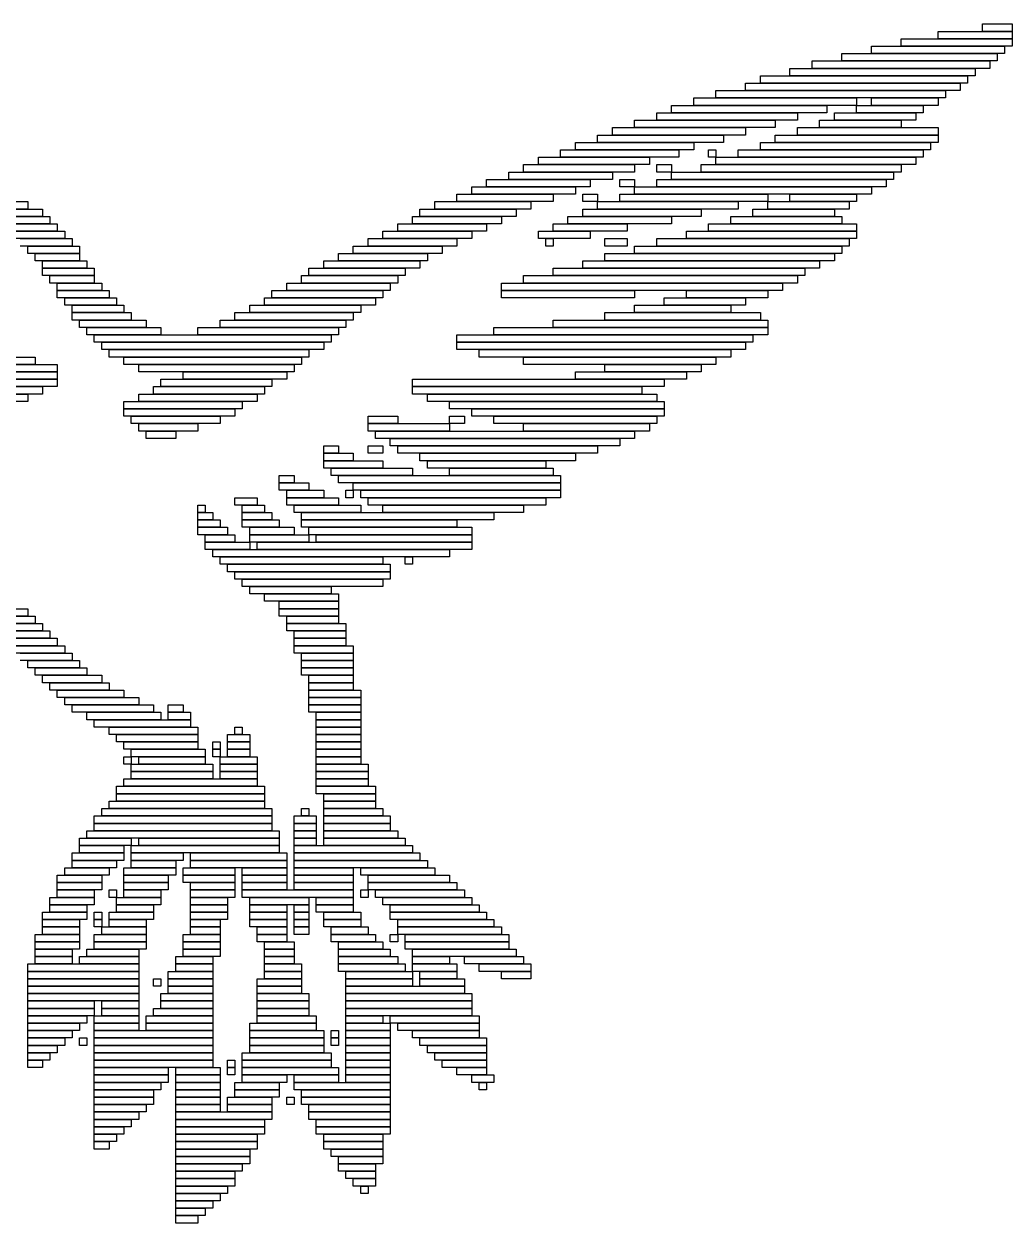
# Model space of a CAD drawing. Extents: x 396 to 616, y 411 to 593.
# Drawn here: x 482.5 to 616, y 431 to 593 of the extents above; entities that cross this region are included whole.
import ezdxf

# ---------------------------------------------------------------- set-up
doc = ezdxf.new("R2010")
doc.units = 0

msp = doc.modelspace()

# ---------------------------------------------------------------- linework, layer by layer
for p, q in [((612, 593), (616, 593)), ((612, 592), (612, 593)), ((616, 593), (616, 592)), ((606, 592), (616, 592)), ((606, 591), (606, 592)), ((616, 592), (612, 592)), ((616, 592), (616, 591)), ((597, 590), (615, 590)), ((597, 589), (597, 590)), ((601, 591), (616, 591)), ((601, 590), (601, 591)), ((616, 590), (601, 590)), ((616, 591), (606, 591)), ((615, 590), (615, 589)), ((616, 591), (616, 590)), ((593, 589), (614, 589)), ((593, 588), (593, 589)), ((615, 589), (597, 589)), ((614, 589), (614, 588)), ((586, 587), (611, 587)), ((586, 586), (586, 587)), ((589, 588), (613, 588)), ((589, 587), (589, 588)), ((613, 587), (589, 587)), ((614, 588), (593, 588)), ((611, 587), (611, 586)), ((613, 588), (613, 587)), ((580, 585), (609, 585)), ((580, 584), (580, 585)), ((582, 586), (610, 586)), ((582, 585), (582, 586)), ((610, 585), (582, 585)), ((611, 586), (586, 586)), ((609, 585), (609, 584)), ((610, 586), (610, 585)), ((576, 584), (607, 584)), ((576, 583), (576, 584)), ((609, 584), (580, 584)), ((607, 584), (607, 583)), ((570, 582), (591, 582)), ((570, 581), (570, 582)), ((573, 583), (595, 583)), ((573, 582), (573, 583)), ((595, 582), (573, 582)), ((607, 583), (576, 583)), ((591, 582), (591, 581)), ((595, 583), (595, 582)), ((595, 582), (604, 582)), ((595, 581), (595, 582)), ((597, 583), (606, 583)), ((597, 582), (597, 583)), ((606, 582), (597, 582)), ((604, 582), (604, 581)), ((606, 583), (606, 582)), ((565, 580), (584, 580)), ((565, 579), (565, 580)), ((568, 581), (587, 581)), ((568, 580), (568, 581)), ((587, 580), (568, 580)), ((591, 581), (570, 581)), ((584, 580), (584, 579)), ((587, 581), (587, 580)), ((590, 580), (601, 580)), ((590, 579), (590, 580)), ((592, 581), (603, 581)), ((592, 580), (592, 581)), ((603, 580), (592, 580)), ((604, 581), (595, 581)), ((601, 580), (601, 579)), ((603, 581), (603, 580)), ((562, 579), (580, 579)), ((562, 578), (562, 579)), ((584, 579), (565, 579)), ((580, 579), (580, 578)), ((587, 579), (606, 579)), ((587, 578), (587, 579)), ((601, 579), (590, 579)), ((606, 579), (606, 578)), ((557, 577), (573, 577)), ((557, 576), (557, 577)), ((560, 578), (577, 578)), ((560, 577), (560, 578)), ((577, 577), (560, 577)), ((580, 578), (562, 578)), ((573, 577), (573, 576)), ((577, 578), (577, 577)), ((582, 577), (605, 577)), ((582, 576), (582, 577)), ((584, 578), (606, 578)), ((584, 577), (584, 578)), ((606, 577), (584, 577)), ((606, 578), (587, 578)), ((605, 577), (605, 576)), ((606, 578), (606, 577)), ((555, 576), (571, 576)), ((555, 575), (555, 576)), ((573, 576), (557, 576)), ((571, 576), (571, 575)), ((575, 576), (576, 576)), ((575, 575), (575, 576)), ((576, 576), (576, 575)), ((579, 576), (604, 576)), ((579, 575), (579, 576)), ((605, 576), (582, 576)), ((604, 576), (604, 575)), ((550, 574), (565, 574)), ((550, 573), (550, 574)), ((552, 575), (567, 575)), ((552, 574), (552, 575)), ((567, 574), (552, 574)), ((571, 575), (555, 575)), ((565, 574), (565, 573)), ((567, 575), (567, 574)), ((568, 574), (570, 574)), ((568, 573), (568, 574)), ((570, 574), (570, 573)), ((574, 574), (601, 574)), ((574, 573), (574, 574)), ((576, 575), (575, 575)), ((576, 575), (603, 575)), ((576, 574), (576, 575)), ((603, 574), (576, 574)), ((604, 575), (579, 575)), ((601, 574), (601, 573)), ((603, 575), (603, 574)), ((545, 572), (559, 572)), ((545, 571), (545, 572)), ((548, 573), (562, 573)), ((548, 572), (548, 573)), ((562, 572), (548, 572)), ((565, 573), (550, 573)), ((559, 572), (559, 571)), ((562, 573), (562, 572)), ((563, 572), (565, 572)), ((563, 571), (563, 572)), ((565, 572), (565, 571)), ((570, 573), (568, 573)), ((568, 572), (599, 572)), ((568, 571), (568, 572)), ((570, 573), (600, 573)), ((570, 572), (570, 573)), ((600, 572), (570, 572)), ((601, 573), (574, 573)), ((599, 572), (599, 571)), ((600, 573), (600, 572)), ((543, 571), (557, 571)), ((543, 570), (543, 571)), ((559, 571), (545, 571)), ((557, 571), (557, 570)), ((565, 571), (563, 571)), ((565, 571), (597, 571)), ((565, 570), (565, 571)), ((599, 571), (568, 571)), ((597, 571), (597, 570)), ((457, 569), (483, 569)), ((483, 569), (483, 568)), ((538, 569), (551, 569)), ((538, 568), (538, 569)), ((541, 570), (554, 570)), ((541, 569), (541, 570)), ((554, 569), (541, 569)), ((557, 570), (543, 570)), ((551, 569), (551, 568)), ((554, 570), (554, 569)), ((558, 570), (560, 570)), ((558, 569), (558, 570)), ((560, 569), (558, 569)), ((560, 570), (560, 569)), ((560, 569), (579, 569)), ((560, 568), (560, 569)), ((563, 570), (583, 570)), ((563, 569), (563, 570)), ((583, 569), (563, 569)), ((597, 570), (565, 570)), ((579, 569), (579, 568)), ((583, 570), (583, 569)), ((583, 569), (594, 569)), ((583, 568), (583, 569)), ((586, 570), (595, 570)), ((586, 569), (586, 570)), ((595, 569), (586, 569)), ((594, 569), (594, 568)), ((595, 570), (595, 569)), ((456, 568), (485, 568)), ((485, 567), (456, 567)), ((483, 568), (457, 568)), ((475, 567), (486, 567)), ((485, 568), (485, 567)), ((486, 567), (486, 566)), ((535, 567), (547, 567)), ((535, 566), (535, 567)), ((536, 568), (549, 568)), ((536, 567), (536, 568)), ((549, 567), (536, 567)), ((551, 568), (538, 568)), ((547, 567), (547, 566)), ((549, 568), (549, 567)), ((556, 567), (570, 567)), ((556, 566), (556, 567)), ((558, 568), (574, 568)), ((558, 567), (558, 568)), ((574, 567), (558, 567)), ((579, 568), (560, 568)), ((570, 567), (570, 566)), ((574, 568), (574, 567)), ((578, 567), (593, 567)), ((578, 566), (578, 567)), ((581, 568), (592, 568)), ((581, 567), (581, 568)), ((592, 567), (581, 567)), ((594, 568), (583, 568)), ((592, 568), (592, 567)), ((593, 567), (593, 566)), ((486, 566), (475, 566)), ((478, 566), (487, 566)), ((487, 566), (487, 565)), ((533, 566), (545, 566)), ((533, 565), (533, 566)), ((547, 566), (535, 566)), ((545, 566), (545, 565)), ((554, 566), (564, 566)), ((554, 565), (554, 566)), ((570, 566), (556, 566)), ((564, 566), (564, 565)), ((575, 566), (595, 566)), ((575, 565), (575, 566)), ((593, 566), (578, 566)), ((595, 566), (595, 565)), ((487, 565), (478, 565)), ((480, 565), (488, 565)), ((488, 564), (480, 564)), ((482, 564), (489, 564)), ((488, 565), (488, 564)), ((489, 564), (489, 563)), ((529, 564), (541, 564)), ((529, 563), (529, 564)), ((531, 565), (543, 565)), ((531, 564), (531, 565)), ((543, 564), (531, 564)), ((545, 565), (533, 565)), ((541, 564), (541, 563)), ((543, 565), (543, 564)), ((552, 565), (559, 565)), ((552, 564), (552, 565)), ((559, 564), (552, 564)), ((553, 564), (554, 564)), ((553, 563), (553, 564)), ((564, 565), (554, 565)), ((554, 564), (554, 563)), ((559, 565), (559, 564)), ((561, 564), (564, 564)), ((561, 563), (561, 564)), ((564, 564), (564, 563)), ((568, 564), (594, 564)), ((568, 563), (568, 564)), ((572, 565), (595, 565)), ((572, 564), (572, 565)), ((595, 564), (572, 564)), ((595, 565), (575, 565)), ((594, 564), (594, 563)), ((595, 565), (595, 564)), ((489, 563), (482, 563)), ((483, 563), (490, 563)), ((483, 562), (483, 563)), ((490, 563), (490, 562)), ((527, 563), (539, 563)), ((527, 562), (527, 563)), ((541, 563), (529, 563)), ((539, 563), (539, 562)), ((554, 563), (553, 563)), ((564, 563), (561, 563)), ((565, 563), (593, 563)), ((565, 562), (565, 563)), ((594, 563), (568, 563)), ((593, 563), (593, 562)), ((490, 562), (483, 562)), ((484, 562), (490, 562)), ((484, 561), (484, 562)), ((490, 561), (484, 561)), ((485, 561), (491, 561)), ((485, 560), (485, 561)), ((490, 562), (490, 561)), ((491, 561), (491, 560)), ((523, 561), (536, 561)), ((523, 560), (523, 561)), ((525, 562), (537, 562)), ((525, 561), (525, 562)), ((537, 561), (525, 561)), ((539, 562), (527, 562)), ((536, 561), (536, 560)), ((537, 562), (537, 561)), ((558, 561), (590, 561)), ((558, 560), (558, 561)), ((561, 562), (592, 562)), ((561, 561), (561, 562)), ((592, 561), (561, 561)), ((593, 562), (565, 562)), ((590, 561), (590, 560)), ((592, 562), (592, 561)), ((491, 560), (485, 560)), ((485, 560), (492, 560)), ((485, 559), (485, 560)), ((492, 559), (485, 559)), ((486, 559), (492, 559)), ((486, 558), (486, 559)), ((492, 560), (492, 559)), ((492, 559), (492, 558)), ((520, 559), (533, 559)), ((520, 558), (520, 559)), ((521, 560), (534, 560)), ((521, 559), (521, 560)), ((534, 559), (521, 559)), ((536, 560), (523, 560)), ((533, 559), (533, 558)), ((534, 560), (534, 559)), ((550, 559), (587, 559)), ((550, 558), (550, 559)), ((554, 560), (588, 560)), ((554, 559), (554, 560)), ((588, 559), (554, 559)), ((590, 560), (558, 560)), ((587, 559), (587, 558)), ((588, 560), (588, 559)), ((492, 558), (486, 558)), ((487, 558), (493, 558)), ((487, 557), (487, 558)), ((493, 558), (493, 557)), ((518, 558), (532, 558)), ((518, 557), (518, 558)), ((533, 558), (520, 558)), ((532, 558), (532, 557)), ((547, 558), (585, 558)), ((547, 557), (547, 558)), ((587, 558), (550, 558)), ((585, 558), (585, 557)), ((493, 557), (487, 557)), ((487, 557), (494, 557)), ((487, 556), (487, 557)), ((494, 556), (487, 556)), ((488, 556), (495, 556)), ((488, 555), (488, 556)), ((494, 557), (494, 556)), ((495, 556), (495, 555)), ((515, 556), (530, 556)), ((515, 555), (515, 556)), ((516, 557), (531, 557)), ((516, 556), (516, 557)), ((531, 556), (516, 556)), ((532, 557), (518, 557)), ((530, 556), (530, 555)), ((531, 557), (531, 556)), ((585, 557), (547, 557)), ((547, 557), (565, 557)), ((547, 556), (547, 557)), ((565, 556), (547, 556)), ((565, 557), (565, 556)), ((569, 556), (580, 556)), ((569, 555), (569, 556)), ((572, 557), (583, 557)), ((572, 556), (572, 557)), ((583, 556), (572, 556)), ((580, 556), (580, 555)), ((583, 557), (583, 556)), ((495, 555), (488, 555)), ((489, 555), (496, 555)), ((489, 554), (489, 555)), ((496, 555), (496, 554)), ((513, 555), (528, 555)), ((513, 554), (513, 555)), ((530, 555), (515, 555)), ((528, 555), (528, 554)), ((565, 555), (578, 555)), ((565, 554), (565, 555)), ((580, 555), (569, 555)), ((578, 555), (578, 554)), ((496, 554), (489, 554)), ((489, 554), (497, 554)), ((489, 553), (489, 554)), ((497, 553), (489, 553)), ((490, 553), (499, 553)), ((490, 552), (490, 553)), ((497, 554), (497, 553)), ((499, 553), (499, 552)), ((509, 553), (526, 553)), ((509, 552), (509, 553)), ((511, 554), (527, 554)), ((511, 553), (511, 554)), ((527, 553), (511, 553)), ((528, 554), (513, 554)), ((526, 553), (526, 552)), ((527, 554), (527, 553)), ((554, 553), (583, 553)), ((554, 552), (554, 553)), ((561, 554), (582, 554)), ((561, 553), (561, 554)), ((582, 553), (561, 553)), ((578, 554), (565, 554)), ((582, 554), (582, 553)), ((583, 553), (583, 552)), ((499, 552), (490, 552)), ((491, 552), (501, 552)), ((491, 551), (491, 552)), ((501, 551), (491, 551)), ((492, 551), (524, 551)), ((492, 550), (492, 551)), ((501, 552), (501, 551)), ((506, 552), (525, 552)), ((506, 551), (506, 552)), ((525, 551), (506, 551)), ((526, 552), (509, 552)), ((524, 551), (524, 550)), ((525, 552), (525, 551)), ((541, 551), (581, 551)), ((541, 550), (541, 551)), ((546, 552), (583, 552)), ((546, 551), (546, 552)), ((583, 551), (546, 551)), ((583, 552), (554, 552)), ((581, 551), (581, 550)), ((583, 552), (583, 551)), ((524, 550), (492, 550)), ((493, 550), (523, 550)), ((493, 549), (493, 550)), ((523, 550), (523, 549)), ((581, 550), (541, 550)), ((541, 550), (580, 550)), ((541, 549), (541, 550)), ((580, 550), (580, 549)), ((456, 548), (484, 548)), ((484, 548), (484, 547)), ((523, 549), (493, 549)), ((494, 549), (521, 549)), ((494, 548), (494, 549)), ((521, 548), (494, 548)), ((496, 548), (520, 548)), ((496, 547), (496, 548)), ((520, 548), (520, 547)), ((521, 549), (521, 548)), ((580, 549), (541, 549)), ((544, 549), (578, 549)), ((544, 548), (544, 549)), ((578, 548), (544, 548)), ((550, 548), (576, 548)), ((550, 547), (550, 548)), ((576, 548), (576, 547)), ((578, 549), (578, 548)), ((484, 547), (456, 547)), ((457, 547), (487, 547)), ((487, 546), (457, 546)), ((457, 546), (487, 546)), ((487, 547), (487, 546)), ((487, 546), (487, 545)), ((520, 547), (496, 547)), ((498, 547), (519, 547)), ((498, 546), (498, 547)), ((519, 546), (498, 546)), ((504, 546), (518, 546)), ((504, 545), (504, 546)), ((518, 546), (518, 545)), ((519, 547), (519, 546)), ((576, 547), (550, 547)), ((557, 546), (572, 546)), ((557, 545), (557, 546)), ((561, 547), (574, 547)), ((561, 546), (561, 547)), ((574, 546), (561, 546)), ((572, 546), (572, 545)), ((574, 547), (574, 546)), ((487, 545), (457, 545)), ((458, 545), (487, 545)), ((487, 545), (487, 544)), ((501, 545), (516, 545)), ((501, 544), (501, 545)), ((518, 545), (504, 545)), ((516, 545), (516, 544)), ((535, 545), (569, 545)), ((535, 544), (535, 545)), ((572, 545), (557, 545)), ((569, 545), (569, 544)), ((487, 544), (458, 544)), ((459, 544), (485, 544)), ((485, 543), (459, 543)), ((460, 543), (483, 543)), ((483, 543), (483, 542)), ((485, 544), (485, 543)), ((498, 543), (514, 543)), ((498, 542), (498, 543)), ((500, 544), (515, 544)), ((500, 543), (500, 544)), ((515, 543), (500, 543)), ((516, 544), (501, 544)), ((514, 543), (514, 542)), ((515, 544), (515, 543)), ((569, 544), (535, 544)), ((535, 544), (566, 544)), ((535, 543), (535, 544)), ((566, 543), (535, 543)), ((537, 543), (568, 543)), ((537, 542), (537, 543)), ((566, 544), (566, 543)), ((568, 543), (568, 542)), ((483, 542), (460, 542)), ((496, 542), (512, 542)), ((496, 541), (496, 542)), ((514, 542), (498, 542)), ((512, 542), (512, 541)), ((568, 542), (537, 542)), ((540, 542), (569, 542)), ((540, 541), (540, 542)), ((569, 542), (569, 541)), ((512, 541), (496, 541)), ((496, 541), (511, 541)), ((496, 540), (496, 541)), ((511, 540), (496, 540)), ((497, 540), (509, 540)), ((497, 539), (497, 540)), ((509, 540), (509, 539)), ((511, 541), (511, 540)), ((529, 540), (533, 540)), ((529, 539), (529, 540)), ((533, 540), (533, 539)), ((569, 541), (540, 541)), ((540, 540), (542, 540)), ((540, 539), (540, 540)), ((542, 540), (542, 539)), ((543, 541), (569, 541)), ((543, 540), (543, 541)), ((569, 540), (543, 540)), ((546, 540), (568, 540)), ((546, 539), (546, 540)), ((568, 540), (568, 539)), ((569, 541), (569, 540)), ((509, 539), (497, 539)), ((498, 539), (506, 539)), ((498, 538), (498, 539)), ((506, 538), (498, 538)), ((499, 538), (503, 538)), ((499, 537), (499, 538)), ((503, 538), (503, 537)), ((506, 539), (506, 538)), ((533, 539), (529, 539)), ((529, 539), (540, 539)), ((529, 538), (529, 539)), ((540, 538), (529, 538)), ((530, 538), (565, 538)), ((530, 537), (530, 538)), ((542, 539), (540, 539)), ((540, 539), (540, 538)), ((568, 539), (546, 539)), ((550, 539), (567, 539)), ((550, 538), (550, 539)), ((567, 538), (550, 538)), ((565, 538), (565, 537)), ((567, 539), (567, 538)), ((503, 537), (499, 537)), ((565, 537), (530, 537)), ((532, 537), (563, 537)), ((532, 536), (532, 537)), ((563, 537), (563, 536)), ((523, 536), (525, 536)), ((523, 535), (523, 536)), ((525, 535), (523, 535)), ((523, 535), (527, 535)), ((523, 534), (523, 535)), ((525, 536), (525, 535)), ((527, 535), (527, 534)), ((529, 536), (531, 536)), ((529, 535), (529, 536)), ((531, 535), (529, 535)), ((531, 536), (531, 535)), ((563, 536), (532, 536)), ((533, 536), (560, 536)), ((533, 535), (533, 536)), ((560, 535), (533, 535)), ((536, 535), (557, 535)), ((536, 534), (536, 535)), ((557, 535), (557, 534)), ((560, 536), (560, 535)), ((527, 534), (523, 534)), ((523, 534), (531, 534)), ((523, 533), (523, 534)), ((531, 533), (523, 533)), ((524, 533), (535, 533)), ((524, 532), (524, 533)), ((531, 534), (531, 533)), ((535, 533), (535, 532)), ((557, 534), (536, 534)), ((537, 534), (553, 534)), ((537, 533), (537, 534)), ((553, 533), (537, 533)), ((540, 533), (554, 533)), ((540, 532), (540, 533)), ((553, 534), (553, 533)), ((554, 533), (554, 532)), ((517, 532), (519, 532)), ((517, 531), (517, 532)), ((519, 532), (519, 531)), ((535, 532), (524, 532)), ((525, 532), (555, 532)), ((525, 531), (525, 532)), ((554, 532), (540, 532)), ((555, 532), (555, 531)), ((519, 531), (517, 531)), ((517, 531), (521, 531)), ((517, 530), (517, 531)), ((521, 530), (517, 530)), ((518, 530), (523, 530)), ((518, 529), (518, 530)), ((521, 531), (521, 530)), ((523, 530), (523, 529)), ((555, 531), (525, 531)), ((526, 530), (527, 530)), ((526, 529), (526, 530)), ((527, 531), (555, 531)), ((527, 530), (527, 531)), ((555, 530), (527, 530)), ((527, 530), (527, 529)), ((528, 530), (555, 530)), ((528, 529), (528, 530)), ((555, 531), (555, 530)), ((555, 530), (555, 529)), ((511, 529), (514, 529)), ((511, 528), (511, 529)), ((514, 529), (514, 528)), ((523, 529), (518, 529)), ((518, 529), (525, 529)), ((518, 528), (518, 529)), ((525, 529), (525, 528)), ((527, 529), (526, 529)), ((555, 529), (528, 529)), ((529, 529), (553, 529)), ((529, 528), (529, 529)), ((553, 529), (553, 528)), ((506, 528), (507, 528)), ((506, 527), (506, 528)), ((507, 527), (506, 527)), ((506, 527), (508, 527)), ((506, 526), (506, 527)), ((507, 528), (507, 527)), ((508, 527), (508, 526)), ((514, 528), (511, 528)), ((512, 528), (515, 528)), ((512, 527), (512, 528)), ((515, 527), (512, 527)), ((512, 527), (516, 527)), ((512, 526), (512, 527)), ((515, 528), (515, 527)), ((516, 527), (516, 526)), ((525, 528), (518, 528)), ((519, 528), (528, 528)), ((519, 527), (519, 528)), ((528, 527), (519, 527)), ((520, 527), (546, 527)), ((520, 526), (520, 527)), ((528, 528), (528, 527)), ((553, 528), (529, 528)), ((531, 528), (550, 528)), ((531, 527), (531, 528)), ((550, 527), (531, 527)), ((546, 527), (546, 526)), ((550, 528), (550, 527)), ((508, 526), (506, 526)), ((506, 526), (509, 526)), ((506, 525), (506, 526)), ((509, 525), (506, 525)), ((506, 525), (510, 525)), ((506, 524), (506, 525)), ((509, 526), (509, 525)), ((510, 525), (510, 524)), ((516, 526), (512, 526)), ((512, 526), (517, 526)), ((512, 525), (512, 526)), ((517, 525), (512, 525)), ((513, 525), (519, 525)), ((513, 524), (513, 525)), ((517, 526), (517, 525)), ((519, 525), (519, 524)), ((546, 526), (520, 526)), ((520, 526), (541, 526)), ((520, 525), (520, 526)), ((541, 525), (520, 525)), ((521, 525), (543, 525)), ((521, 524), (521, 525)), ((541, 526), (541, 525)), ((543, 525), (543, 524)), ((510, 524), (506, 524)), ((507, 524), (511, 524)), ((507, 523), (507, 524)), ((511, 524), (511, 523)), ((519, 524), (513, 524)), ((513, 524), (521, 524)), ((513, 523), (513, 524)), ((543, 524), (521, 524)), ((521, 524), (521, 523)), ((522, 524), (543, 524)), ((522, 523), (522, 524)), ((543, 524), (543, 523)), ((511, 523), (507, 523)), ((507, 523), (513, 523)), ((507, 522), (507, 523)), ((513, 522), (507, 522)), ((508, 522), (540, 522)), ((508, 521), (508, 522)), ((521, 523), (513, 523)), ((513, 523), (513, 522)), ((514, 523), (543, 523)), ((514, 522), (514, 523)), ((543, 522), (514, 522)), ((543, 523), (522, 523)), ((540, 522), (540, 521)), ((543, 523), (543, 522)), ((540, 521), (508, 521)), ((509, 521), (531, 521)), ((509, 520), (509, 521)), ((531, 521), (531, 520)), ((534, 521), (535, 521)), ((534, 520), (534, 521)), ((535, 521), (535, 520)), ((531, 520), (509, 520)), ((510, 520), (532, 520)), ((510, 519), (510, 520)), ((532, 519), (510, 519)), ((511, 519), (532, 519)), ((511, 518), (511, 519)), ((532, 520), (532, 519)), ((532, 519), (532, 518)), ((535, 520), (534, 520)), ((532, 518), (511, 518)), ((512, 518), (531, 518)), ((512, 517), (512, 518)), ((531, 517), (512, 517)), ((513, 517), (524, 517)), ((513, 516), (513, 517)), ((524, 517), (524, 516)), ((531, 518), (531, 517)), ((524, 516), (513, 516)), ((515, 516), (525, 516)), ((515, 515), (515, 516)), ((525, 516), (525, 515)), ((477, 514), (483, 514)), ((483, 514), (483, 513)), ((525, 515), (515, 515)), ((517, 515), (525, 515)), ((517, 514), (517, 515)), ((525, 514), (517, 514)), ((517, 514), (525, 514)), ((517, 513), (517, 514)), ((525, 515), (525, 514)), ((525, 514), (525, 513)), ((483, 513), (477, 513)), ((477, 513), (484, 513)), ((484, 512), (477, 512)), ((478, 512), (485, 512)), ((484, 513), (484, 512)), ((485, 512), (485, 511)), ((525, 513), (517, 513)), ((518, 513), (525, 513)), ((518, 512), (518, 513)), ((525, 512), (518, 512)), ((518, 512), (526, 512)), ((518, 511), (518, 512)), ((525, 513), (525, 512)), ((526, 512), (526, 511)), ((485, 511), (478, 511)), ((479, 511), (486, 511)), ((486, 511), (486, 510)), ((526, 511), (518, 511)), ((519, 511), (526, 511)), ((519, 510), (519, 511)), ((526, 511), (526, 510)), ((486, 510), (479, 510)), ((480, 510), (487, 510)), ((487, 509), (480, 509)), ((481, 509), (488, 509)), ((487, 510), (487, 509)), ((488, 509), (488, 508)), ((526, 510), (519, 510)), ((519, 510), (526, 510)), ((519, 509), (519, 510)), ((526, 509), (519, 509)), ((519, 509), (527, 509)), ((519, 508), (519, 509)), ((526, 510), (526, 509)), ((527, 509), (527, 508)), ((488, 508), (481, 508)), ((482, 508), (489, 508)), ((489, 508), (489, 507)), ((527, 508), (519, 508)), ((520, 508), (527, 508)), ((520, 507), (520, 508)), ((527, 508), (527, 507)), ((489, 507), (482, 507)), ((483, 507), (490, 507)), ((483, 506), (483, 507)), ((490, 506), (483, 506)), ((484, 506), (491, 506)), ((484, 505), (484, 506)), ((490, 507), (490, 506)), ((491, 506), (491, 505)), ((527, 507), (520, 507)), ((520, 507), (527, 507)), ((520, 506), (520, 507)), ((527, 506), (520, 506)), ((520, 506), (527, 506)), ((520, 505), (520, 506)), ((527, 507), (527, 506)), ((527, 506), (527, 505)), ((491, 505), (484, 505)), ((485, 505), (493, 505)), ((485, 504), (485, 505)), ((493, 504), (485, 504)), ((486, 504), (494, 504)), ((486, 503), (486, 504)), ((493, 505), (493, 504)), ((494, 504), (494, 503)), ((527, 505), (520, 505)), ((521, 505), (527, 505)), ((521, 504), (521, 505)), ((527, 504), (521, 504)), ((521, 504), (527, 504)), ((521, 503), (521, 504)), ((527, 505), (527, 504)), ((527, 504), (527, 503)), ((494, 503), (486, 503)), ((487, 503), (496, 503)), ((487, 502), (487, 503)), ((496, 503), (496, 502)), ((527, 503), (521, 503)), ((521, 503), (528, 503)), ((521, 502), (521, 503)), ((528, 503), (528, 502)), ((496, 502), (487, 502)), ((488, 502), (498, 502)), ((488, 501), (488, 502)), ((498, 501), (488, 501)), ((489, 501), (500, 501)), ((489, 500), (489, 501)), ((498, 502), (498, 501)), ((500, 501), (500, 500)), ((502, 501), (504, 501)), ((502, 500), (502, 501)), ((504, 501), (504, 500)), ((528, 502), (521, 502)), ((521, 502), (528, 502)), ((521, 501), (521, 502)), ((528, 501), (521, 501)), ((521, 501), (528, 501)), ((521, 500), (521, 501)), ((528, 502), (528, 501)), ((528, 501), (528, 500)), ((500, 500), (489, 500)), ((491, 500), (501, 500)), ((491, 499), (491, 500)), ((501, 499), (491, 499)), ((492, 499), (505, 499)), ((492, 498), (492, 499)), ((501, 500), (501, 499)), ((504, 500), (502, 500)), ((502, 500), (505, 500)), ((502, 499), (502, 500)), ((505, 499), (502, 499)), ((505, 500), (505, 499)), ((505, 499), (505, 498)), ((528, 500), (521, 500)), ((522, 500), (528, 500)), ((522, 499), (522, 500)), ((528, 499), (522, 499)), ((522, 499), (528, 499)), ((522, 498), (522, 499)), ((528, 500), (528, 499)), ((528, 499), (528, 498)), ((505, 498), (492, 498)), ((494, 498), (506, 498)), ((494, 497), (494, 498)), ((506, 498), (506, 497)), ((511, 498), (512, 498)), ((511, 497), (511, 498)), ((512, 498), (512, 497)), ((528, 498), (522, 498)), ((522, 498), (528, 498)), ((522, 497), (522, 498)), ((528, 498), (528, 497)), ((506, 497), (494, 497)), ((495, 497), (506, 497)), ((495, 496), (495, 497)), ((506, 496), (495, 496)), ((496, 496), (506, 496)), ((496, 495), (496, 496)), ((506, 497), (506, 496)), ((506, 496), (506, 495)), ((508, 496), (509, 496)), ((508, 495), (508, 496)), ((509, 496), (509, 495)), ((510, 497), (513, 497)), ((510, 496), (510, 497)), ((513, 496), (510, 496)), ((510, 496), (513, 496)), ((510, 495), (510, 496)), ((512, 497), (511, 497)), ((513, 497), (513, 496)), ((513, 496), (513, 495)), ((528, 497), (522, 497)), ((522, 497), (528, 497)), ((522, 496), (522, 497)), ((528, 496), (522, 496)), ((522, 496), (528, 496)), ((522, 495), (522, 496)), ((528, 497), (528, 496)), ((528, 496), (528, 495)), ((506, 495), (496, 495)), ((497, 495), (507, 495)), ((497, 494), (497, 495)), ((507, 495), (507, 494)), ((509, 495), (508, 495)), ((508, 495), (509, 495)), ((508, 494), (508, 495)), ((509, 495), (509, 494)), ((513, 495), (510, 495)), ((510, 495), (513, 495)), ((510, 494), (510, 495)), ((513, 495), (513, 494)), ((528, 495), (522, 495)), ((522, 495), (528, 495)), ((522, 494), (522, 495)), ((528, 495), (528, 494)), ((496, 494), (497, 494)), ((496, 493), (496, 494)), ((497, 493), (496, 493)), ((507, 494), (497, 494)), ((497, 494), (497, 493)), ((497, 493), (508, 493)), ((497, 492), (497, 493)), ((498, 494), (507, 494)), ((498, 493), (498, 494)), ((507, 493), (498, 493)), ((507, 494), (507, 493)), ((509, 494), (508, 494)), ((508, 493), (508, 492)), ((509, 494), (514, 494)), ((509, 493), (509, 494)), ((514, 493), (509, 493)), ((509, 493), (514, 493)), ((509, 492), (509, 493)), ((513, 494), (510, 494)), ((514, 494), (514, 493)), ((514, 493), (514, 492)), ((528, 494), (522, 494)), ((522, 494), (528, 494)), ((522, 493), (522, 494)), ((528, 493), (522, 493)), ((522, 493), (529, 493)), ((522, 492), (522, 493)), ((528, 494), (528, 493)), ((529, 493), (529, 492)), ((496, 491), (514, 491)), ((496, 490), (496, 491)), ((508, 492), (497, 492)), ((497, 492), (508, 492)), ((497, 491), (497, 492)), ((508, 491), (497, 491)), ((508, 492), (508, 491)), ((514, 492), (509, 492)), ((509, 492), (514, 492)), ((509, 491), (509, 492)), ((514, 491), (509, 491)), ((514, 492), (514, 491)), ((514, 491), (514, 490)), ((529, 492), (522, 492)), ((522, 492), (529, 492)), ((522, 491), (522, 492)), ((529, 491), (522, 491)), ((522, 491), (529, 491)), ((522, 490), (522, 491)), ((529, 492), (529, 491)), ((529, 491), (529, 490)), ((495, 490), (515, 490)), ((495, 489), (495, 490)), ((514, 490), (496, 490)), ((515, 490), (515, 489)), ((529, 490), (522, 490)), ((522, 490), (530, 490)), ((522, 489), (522, 490)), ((530, 490), (530, 489)), ((494, 488), (515, 488)), ((494, 487), (494, 488)), ((515, 489), (495, 489)), ((495, 489), (515, 489)), ((495, 488), (495, 489)), ((515, 488), (495, 488)), ((515, 489), (515, 488)), ((515, 488), (515, 487)), ((530, 489), (522, 489)), ((523, 489), (530, 489)), ((523, 488), (523, 489)), ((530, 488), (523, 488)), ((523, 488), (530, 488)), ((523, 487), (523, 488)), ((530, 489), (530, 488)), ((530, 488), (530, 487)), ((492, 486), (516, 486)), ((492, 485), (492, 486)), ((493, 487), (516, 487)), ((493, 486), (493, 487)), ((516, 486), (493, 486)), ((515, 487), (494, 487)), ((516, 487), (516, 486)), ((516, 486), (516, 485)), ((519, 486), (522, 486)), ((519, 485), (519, 486)), ((520, 487), (521, 487)), ((520, 486), (520, 487)), ((521, 486), (520, 486)), ((521, 487), (521, 486)), ((522, 486), (522, 485)), ((530, 487), (523, 487)), ((523, 487), (531, 487)), ((523, 486), (523, 487)), ((531, 486), (523, 486)), ((523, 486), (532, 486)), ((523, 485), (523, 486)), ((531, 487), (531, 486)), ((532, 486), (532, 485)), ((516, 485), (492, 485)), ((492, 485), (516, 485)), ((492, 484), (492, 485)), ((516, 485), (516, 484)), ((522, 485), (519, 485)), ((519, 485), (522, 485)), ((519, 484), (519, 485)), ((522, 485), (522, 484)), ((532, 485), (523, 485)), ((523, 485), (532, 485)), ((523, 484), (523, 485)), ((532, 485), (532, 484)), ((490, 483), (497, 483)), ((490, 482), (490, 483)), ((491, 484), (517, 484)), ((491, 483), (491, 484)), ((517, 483), (491, 483)), ((516, 484), (492, 484)), ((497, 483), (497, 482)), ((498, 483), (517, 483)), ((498, 482), (498, 483)), ((517, 484), (517, 483)), ((517, 483), (517, 482)), ((522, 484), (519, 484)), ((519, 484), (522, 484)), ((519, 483), (519, 484)), ((522, 483), (519, 483)), ((519, 483), (522, 483)), ((519, 482), (519, 483)), ((522, 484), (522, 483)), ((522, 483), (522, 482)), ((532, 484), (523, 484)), ((523, 484), (533, 484)), ((523, 483), (523, 484)), ((533, 483), (523, 483)), ((523, 483), (534, 483)), ((523, 482), (523, 483)), ((533, 484), (533, 483)), ((534, 483), (534, 482)), ((497, 482), (490, 482)), ((490, 482), (496, 482)), ((490, 481), (490, 482)), ((496, 482), (496, 481)), ((497, 482), (517, 482)), ((497, 481), (497, 482)), ((517, 482), (498, 482)), ((517, 482), (517, 481)), ((522, 482), (519, 482)), ((519, 482), (535, 482)), ((519, 481), (519, 482)), ((534, 482), (523, 482)), ((535, 482), (535, 481)), ((489, 481), (496, 481)), ((489, 480), (489, 481)), ((496, 480), (489, 480)), ((489, 480), (495, 480)), ((489, 479), (489, 480)), ((496, 481), (490, 481)), ((495, 480), (495, 479)), ((496, 481), (496, 480)), ((517, 481), (497, 481)), ((497, 481), (504, 481)), ((497, 480), (497, 481)), ((504, 480), (497, 480)), ((497, 480), (503, 480)), ((497, 479), (497, 480)), ((503, 480), (503, 479)), ((504, 481), (504, 480)), ((505, 481), (518, 481)), ((505, 480), (505, 481)), ((518, 480), (505, 480)), ((505, 480), (518, 480)), ((505, 479), (505, 480)), ((518, 481), (518, 480)), ((518, 480), (518, 479)), ((535, 481), (519, 481)), ((519, 481), (536, 481)), ((519, 480), (519, 481)), ((536, 480), (519, 480)), ((519, 480), (537, 480)), ((519, 479), (519, 480)), ((536, 481), (536, 480)), ((537, 480), (537, 479)), ((487, 478), (493, 478)), ((487, 477), (487, 478)), ((488, 479), (494, 479)), ((488, 478), (488, 479)), ((494, 478), (488, 478)), ((495, 479), (489, 479)), ((493, 478), (493, 477)), ((494, 479), (494, 478)), ((496, 479), (503, 479)), ((496, 478), (496, 479)), ((503, 478), (496, 478)), ((496, 478), (502, 478)), ((496, 477), (496, 478)), ((503, 479), (497, 479)), ((502, 478), (502, 477)), ((503, 479), (503, 478)), ((504, 479), (511, 479)), ((504, 478), (504, 479)), ((511, 478), (504, 478)), ((504, 478), (511, 478)), ((504, 477), (504, 478)), ((518, 479), (505, 479)), ((511, 479), (511, 478)), ((511, 478), (511, 477)), ((512, 479), (518, 479)), ((512, 478), (512, 479)), ((518, 478), (512, 478)), ((512, 478), (518, 478)), ((512, 477), (512, 478)), ((518, 479), (518, 478)), ((518, 478), (518, 477)), ((537, 479), (519, 479)), ((519, 479), (527, 479)), ((519, 478), (519, 479)), ((527, 478), (519, 478)), ((519, 478), (527, 478)), ((519, 477), (519, 478)), ((527, 479), (527, 478)), ((527, 478), (527, 477)), ((528, 479), (538, 479)), ((528, 478), (528, 479)), ((538, 478), (528, 478)), ((529, 478), (540, 478)), ((529, 477), (529, 478)), ((538, 479), (538, 478)), ((540, 478), (540, 477)), ((493, 477), (487, 477)), ((487, 477), (493, 477)), ((487, 476), (487, 477)), ((493, 477), (493, 476)), ((502, 477), (496, 477)), ((496, 477), (502, 477)), ((496, 476), (496, 477)), ((502, 477), (502, 476)), ((511, 477), (504, 477)), ((505, 477), (511, 477)), ((505, 476), (505, 477)), ((511, 477), (511, 476)), ((518, 477), (512, 477)), ((512, 477), (518, 477)), ((512, 476), (512, 477)), ((518, 477), (518, 476)), ((527, 477), (519, 477)), ((519, 477), (527, 477)), ((519, 476), (519, 477)), ((527, 477), (527, 476)), ((540, 477), (529, 477)), ((529, 477), (541, 477)), ((529, 476), (529, 477)), ((541, 477), (541, 476)), ((486, 475), (492, 475)), ((486, 474), (486, 475)), ((493, 476), (487, 476)), ((487, 476), (492, 476)), ((487, 475), (487, 476)), ((492, 475), (487, 475)), ((492, 476), (492, 475)), ((492, 475), (492, 474)), ((494, 476), (495, 476)), ((494, 475), (494, 476)), ((495, 475), (494, 475)), ((495, 476), (495, 475)), ((495, 475), (501, 475)), ((495, 474), (495, 475)), ((502, 476), (496, 476)), ((496, 476), (501, 476)), ((496, 475), (496, 476)), ((501, 475), (496, 475)), ((501, 476), (501, 475)), ((501, 475), (501, 474)), ((511, 476), (505, 476)), ((505, 476), (511, 476)), ((505, 475), (505, 476)), ((511, 475), (505, 475)), ((505, 475), (510, 475)), ((505, 474), (505, 475)), ((510, 475), (510, 474)), ((511, 476), (511, 475)), ((518, 476), (512, 476)), ((512, 476), (527, 476)), ((512, 475), (512, 476)), ((527, 475), (512, 475)), ((513, 475), (521, 475)), ((513, 474), (513, 475)), ((527, 476), (519, 476)), ((521, 475), (521, 474)), ((522, 475), (527, 475)), ((522, 474), (522, 475)), ((527, 476), (527, 475)), ((527, 475), (527, 474)), ((528, 476), (529, 476)), ((528, 475), (528, 476)), ((529, 475), (528, 475)), ((541, 476), (529, 476)), ((529, 476), (529, 475)), ((530, 476), (542, 476)), ((530, 475), (530, 476)), ((542, 475), (530, 475)), ((531, 475), (543, 475)), ((531, 474), (531, 475)), ((542, 476), (542, 475)), ((543, 475), (543, 474)), ((492, 474), (486, 474)), ((486, 474), (491, 474)), ((486, 473), (486, 474)), ((491, 474), (491, 473)), ((501, 474), (495, 474)), ((495, 474), (500, 474)), ((495, 473), (495, 474)), ((500, 474), (500, 473)), ((510, 474), (505, 474)), ((505, 474), (510, 474)), ((505, 473), (505, 474)), ((510, 474), (510, 473)), ((521, 474), (513, 474)), ((513, 474), (518, 474)), ((513, 473), (513, 474)), ((518, 474), (518, 473)), ((519, 474), (521, 474)), ((519, 473), (519, 474)), ((521, 474), (521, 473)), ((527, 474), (522, 474)), ((522, 474), (527, 474)), ((522, 473), (522, 474)), ((527, 474), (527, 473)), ((543, 474), (531, 474)), ((532, 474), (544, 474)), ((532, 473), (532, 474)), ((544, 474), (544, 473)), ((485, 473), (491, 473)), ((485, 472), (485, 473)), ((491, 472), (485, 472)), ((485, 472), (490, 472)), ((485, 471), (485, 472)), ((491, 473), (486, 473)), ((490, 472), (490, 471)), ((491, 473), (491, 472)), ((492, 473), (493, 473)), ((492, 472), (492, 473)), ((493, 472), (492, 472)), ((492, 472), (493, 472)), ((492, 471), (492, 472)), ((493, 473), (493, 472)), ((493, 472), (493, 471)), ((494, 473), (500, 473)), ((494, 472), (494, 473)), ((500, 472), (494, 472)), ((494, 472), (499, 472)), ((494, 471), (494, 472)), ((500, 473), (495, 473)), ((499, 472), (499, 471)), ((500, 473), (500, 472)), ((510, 473), (505, 473)), ((505, 473), (510, 473)), ((505, 472), (505, 473)), ((510, 472), (505, 472)), ((505, 472), (509, 472)), ((505, 471), (505, 472)), ((509, 472), (509, 471)), ((510, 473), (510, 472)), ((518, 473), (513, 473)), ((513, 473), (518, 473)), ((513, 472), (513, 473)), ((518, 472), (513, 472)), ((513, 472), (518, 472)), ((513, 471), (513, 472)), ((518, 473), (518, 472)), ((518, 472), (518, 471)), ((521, 473), (519, 473)), ((519, 473), (521, 473)), ((519, 472), (519, 473)), ((521, 472), (519, 472)), ((519, 472), (521, 472)), ((519, 471), (519, 472)), ((521, 473), (521, 472)), ((521, 472), (521, 471)), ((527, 473), (522, 473)), ((523, 473), (528, 473)), ((523, 472), (523, 473)), ((528, 472), (523, 472)), ((523, 472), (528, 472)), ((523, 471), (523, 472)), ((528, 473), (528, 472)), ((528, 472), (528, 471)), ((544, 473), (532, 473)), ((532, 473), (545, 473)), ((532, 472), (532, 473)), ((545, 472), (532, 472)), ((533, 472), (546, 472)), ((533, 471), (533, 472)), ((545, 473), (545, 472)), ((546, 472), (546, 471)), ((484, 470), (490, 470)), ((484, 469), (484, 470)), ((490, 471), (485, 471)), ((485, 471), (490, 471)), ((485, 470), (485, 471)), ((490, 470), (485, 470)), ((490, 471), (490, 470)), ((490, 470), (490, 469)), ((493, 471), (492, 471)), ((492, 470), (499, 470)), ((492, 469), (492, 470)), ((493, 471), (499, 471)), ((493, 470), (493, 471)), ((499, 470), (493, 470)), ((499, 471), (494, 471)), ((499, 471), (499, 470)), ((499, 470), (499, 469)), ((504, 470), (509, 470)), ((504, 469), (504, 470)), ((509, 471), (505, 471)), ((505, 471), (509, 471)), ((505, 470), (505, 471)), ((509, 470), (505, 470)), ((509, 471), (509, 470)), ((509, 470), (509, 469)), ((518, 471), (513, 471)), ((514, 471), (518, 471)), ((514, 470), (514, 471)), ((518, 470), (514, 470)), ((514, 470), (518, 470)), ((514, 469), (514, 470)), ((518, 471), (518, 470)), ((518, 470), (518, 469)), ((521, 471), (519, 471)), ((519, 471), (521, 471)), ((519, 470), (519, 471)), ((521, 470), (519, 470)), ((521, 471), (521, 470)), ((528, 471), (523, 471)), ((524, 471), (529, 471)), ((524, 470), (524, 471)), ((529, 470), (524, 470)), ((524, 470), (530, 470)), ((524, 469), (524, 470)), ((529, 471), (529, 470)), ((530, 470), (530, 469)), ((532, 470), (533, 470)), ((532, 469), (532, 470)), ((546, 471), (533, 471)), ((533, 471), (547, 471)), ((533, 470), (533, 471)), ((547, 470), (533, 470)), ((533, 470), (533, 469)), ((534, 470), (548, 470)), ((534, 469), (534, 470)), ((547, 471), (547, 470)), ((548, 470), (548, 469)), ((490, 469), (484, 469)), ((484, 469), (490, 469)), ((484, 468), (484, 469)), ((490, 469), (490, 468)), ((499, 469), (492, 469)), ((492, 469), (499, 469)), ((492, 468), (492, 469)), ((499, 469), (499, 468)), ((509, 469), (504, 469)), ((504, 469), (509, 469)), ((504, 468), (504, 469)), ((509, 469), (509, 468)), ((518, 469), (514, 469)), ((515, 469), (519, 469)), ((515, 468), (515, 469)), ((519, 469), (519, 468)), ((530, 469), (524, 469)), ((525, 469), (531, 469)), ((525, 468), (525, 469)), ((531, 469), (531, 468)), ((533, 469), (532, 469)), ((548, 469), (534, 469)), ((534, 469), (548, 469)), ((534, 468), (534, 469)), ((548, 469), (548, 468)), ((490, 468), (484, 468)), ((484, 468), (489, 468)), ((484, 467), (484, 468)), ((489, 467), (484, 467)), ((484, 467), (489, 467)), ((484, 466), (484, 467)), ((489, 468), (489, 467)), ((489, 467), (489, 466)), ((490, 467), (498, 467)), ((490, 466), (490, 467)), ((491, 468), (498, 468)), ((491, 467), (491, 468)), ((498, 467), (491, 467)), ((499, 468), (492, 468)), ((498, 468), (498, 467)), ((498, 467), (498, 466)), ((503, 467), (508, 467)), ((503, 466), (503, 467)), ((509, 468), (504, 468)), ((504, 468), (509, 468)), ((504, 467), (504, 468)), ((509, 467), (504, 467)), ((508, 467), (508, 466)), ((509, 468), (509, 467)), ((519, 468), (515, 468)), ((515, 468), (519, 468)), ((515, 467), (515, 468)), ((519, 467), (515, 467)), ((515, 467), (519, 467)), ((515, 466), (515, 467)), ((519, 468), (519, 467)), ((519, 467), (519, 466)), ((531, 468), (525, 468)), ((525, 468), (532, 468)), ((525, 467), (525, 468)), ((532, 467), (525, 467)), ((525, 467), (533, 467)), ((525, 466), (525, 467)), ((532, 468), (532, 467)), ((533, 467), (533, 466)), ((548, 468), (534, 468)), ((535, 468), (549, 468)), ((535, 467), (535, 468)), ((549, 467), (535, 467)), ((535, 467), (540, 467)), ((535, 466), (535, 467)), ((540, 467), (540, 466)), ((542, 467), (550, 467)), ((542, 466), (542, 467)), ((549, 468), (549, 467)), ((550, 467), (550, 466)), ((483, 466), (498, 466)), ((483, 465), (483, 466)), ((498, 465), (483, 465)), ((483, 465), (498, 465)), ((483, 464), (483, 465)), ((489, 466), (484, 466)), ((498, 466), (490, 466)), ((498, 466), (498, 465)), ((498, 465), (498, 464)), ((502, 465), (508, 465)), ((502, 464), (502, 465)), ((508, 466), (503, 466)), ((503, 466), (508, 466)), ((503, 465), (503, 466)), ((508, 465), (503, 465)), ((508, 466), (508, 465)), ((508, 465), (508, 464)), ((519, 466), (515, 466)), ((515, 466), (520, 466)), ((515, 465), (515, 466)), ((520, 465), (515, 465)), ((515, 465), (520, 465)), ((515, 464), (515, 465)), ((520, 466), (520, 465)), ((520, 465), (520, 464)), ((533, 466), (525, 466)), ((525, 466), (534, 466)), ((525, 465), (525, 466)), ((534, 465), (525, 465)), ((526, 465), (535, 465)), ((526, 464), (526, 465)), ((534, 466), (534, 465)), ((540, 466), (535, 466)), ((535, 466), (541, 466)), ((535, 465), (535, 466)), ((541, 465), (535, 465)), ((535, 465), (535, 464)), ((536, 465), (541, 465)), ((536, 464), (536, 465)), ((541, 466), (541, 465)), ((541, 465), (541, 464)), ((550, 466), (542, 466)), ((544, 466), (551, 466)), ((544, 465), (544, 466)), ((551, 465), (544, 465)), ((547, 465), (551, 465)), ((547, 464), (547, 465)), ((551, 466), (551, 465)), ((551, 465), (551, 464)), ((498, 464), (483, 464)), ((483, 464), (498, 464)), ((483, 463), (483, 464)), ((498, 464), (498, 463)), ((500, 464), (501, 464)), ((500, 463), (500, 464)), ((501, 464), (501, 463)), ((508, 464), (502, 464)), ((502, 464), (508, 464)), ((502, 463), (502, 464)), ((508, 464), (508, 463)), ((514, 464), (520, 464)), ((514, 463), (514, 464)), ((520, 464), (515, 464)), ((520, 464), (520, 463)), ((535, 464), (526, 464)), ((526, 464), (535, 464)), ((526, 463), (526, 464)), ((535, 464), (535, 463)), ((541, 464), (536, 464)), ((536, 464), (542, 464)), ((536, 463), (536, 464)), ((542, 464), (542, 463)), ((551, 464), (547, 464)), ((498, 463), (483, 463)), ((483, 463), (498, 463)), ((483, 462), (483, 463)), ((498, 462), (483, 462)), ((483, 462), (498, 462)), ((483, 461), (483, 462)), ((498, 463), (498, 462)), ((498, 462), (498, 461)), ((501, 463), (500, 463)), ((501, 462), (508, 462)), ((501, 461), (501, 462)), ((508, 463), (502, 463)), ((502, 463), (508, 463)), ((502, 462), (502, 463)), ((508, 462), (502, 462)), ((508, 463), (508, 462)), ((508, 462), (508, 461)), ((520, 463), (514, 463)), ((514, 463), (520, 463)), ((514, 462), (514, 463)), ((520, 462), (514, 462)), ((514, 462), (521, 462)), ((514, 461), (514, 462)), ((520, 463), (520, 462)), ((521, 462), (521, 461)), ((535, 463), (526, 463)), ((526, 463), (542, 463)), ((526, 462), (526, 463)), ((542, 462), (526, 462)), ((526, 462), (543, 462)), ((526, 461), (526, 462)), ((542, 463), (536, 463)), ((542, 463), (542, 462)), ((543, 462), (543, 461)), ((498, 461), (483, 461)), ((483, 461), (492, 461)), ((483, 460), (483, 461)), ((492, 461), (492, 460)), ((493, 461), (498, 461)), ((493, 460), (493, 461)), ((498, 461), (498, 460)), ((508, 461), (501, 461)), ((501, 461), (508, 461)), ((501, 460), (501, 461)), ((508, 461), (508, 460)), ((521, 461), (514, 461)), ((514, 461), (521, 461)), ((514, 460), (514, 461)), ((521, 461), (521, 460)), ((543, 461), (526, 461)), ((526, 461), (543, 461)), ((526, 460), (526, 461)), ((543, 461), (543, 460)), ((492, 460), (483, 460)), ((483, 460), (492, 460)), ((483, 459), (483, 460)), ((492, 459), (483, 459)), ((483, 459), (491, 459)), ((483, 458), (483, 459)), ((491, 459), (491, 458)), ((492, 460), (492, 459)), ((492, 459), (498, 459)), ((492, 458), (492, 459)), ((498, 460), (493, 460)), ((493, 460), (498, 460)), ((493, 459), (493, 460)), ((498, 459), (493, 459)), ((498, 460), (498, 459)), ((498, 459), (498, 458)), ((499, 459), (508, 459)), ((499, 458), (499, 459)), ((500, 460), (508, 460)), ((500, 459), (500, 460)), ((508, 459), (500, 459)), ((508, 460), (501, 460)), ((508, 460), (508, 459)), ((508, 459), (508, 458)), ((521, 460), (514, 460)), ((514, 460), (521, 460)), ((514, 459), (514, 460)), ((521, 459), (514, 459)), ((514, 459), (522, 459)), ((514, 458), (514, 459)), ((521, 460), (521, 459)), ((522, 459), (522, 458)), ((543, 460), (526, 460)), ((526, 460), (543, 460)), ((526, 459), (526, 460)), ((543, 459), (526, 459)), ((526, 459), (531, 459)), ((526, 458), (526, 459)), ((531, 459), (531, 458)), ((532, 459), (544, 459)), ((532, 458), (532, 459)), ((543, 460), (543, 459)), ((544, 459), (544, 458)), ((491, 458), (483, 458)), ((483, 458), (490, 458)), ((483, 457), (483, 458)), ((490, 457), (483, 457)), ((483, 457), (489, 457)), ((483, 456), (483, 457)), ((489, 457), (489, 456)), ((490, 458), (490, 457)), ((498, 458), (492, 458)), ((492, 458), (498, 458)), ((492, 457), (492, 458)), ((498, 457), (492, 457)), ((492, 457), (508, 457)), ((492, 456), (492, 457)), ((498, 458), (498, 457)), ((508, 458), (499, 458)), ((499, 458), (508, 458)), ((499, 457), (499, 458)), ((508, 457), (499, 457)), ((508, 458), (508, 457)), ((508, 457), (508, 456)), ((513, 458), (522, 458)), ((513, 457), (513, 458)), ((522, 457), (513, 457)), ((513, 457), (523, 457)), ((513, 456), (513, 457)), ((522, 458), (514, 458)), ((522, 458), (522, 457)), ((523, 457), (523, 456)), ((524, 457), (525, 457)), ((524, 456), (524, 457)), ((525, 457), (525, 456)), ((531, 458), (526, 458)), ((526, 458), (532, 458)), ((526, 457), (526, 458)), ((532, 457), (526, 457)), ((526, 457), (532, 457)), ((526, 456), (526, 457)), ((544, 458), (532, 458)), ((532, 458), (532, 457)), ((532, 457), (532, 456)), ((533, 458), (544, 458)), ((533, 457), (533, 458)), ((544, 457), (533, 457)), ((535, 457), (544, 457)), ((535, 456), (535, 457)), ((544, 458), (544, 457)), ((544, 457), (544, 456)), ((489, 456), (483, 456)), ((483, 456), (488, 456)), ((483, 455), (483, 456)), ((488, 456), (488, 455)), ((490, 456), (491, 456)), ((490, 455), (490, 456)), ((491, 456), (491, 455)), ((508, 456), (492, 456)), ((492, 456), (508, 456)), ((492, 455), (492, 456)), ((508, 456), (508, 455)), ((523, 456), (513, 456)), ((513, 456), (523, 456)), ((513, 455), (513, 456)), ((523, 456), (523, 455)), ((525, 456), (524, 456)), ((524, 456), (525, 456)), ((524, 455), (524, 456)), ((525, 456), (525, 455)), ((532, 456), (526, 456)), ((526, 456), (532, 456)), ((526, 455), (526, 456)), ((532, 456), (532, 455)), ((544, 456), (535, 456)), ((536, 456), (545, 456)), ((536, 455), (536, 456)), ((545, 456), (545, 455)), ((488, 455), (483, 455)), ((483, 455), (487, 455)), ((483, 454), (483, 455)), ((487, 454), (483, 454)), ((483, 454), (486, 454)), ((483, 453), (483, 454)), ((486, 454), (486, 453)), ((487, 455), (487, 454)), ((491, 455), (490, 455)), ((508, 455), (492, 455)), ((492, 455), (508, 455)), ((492, 454), (492, 455)), ((508, 454), (492, 454)), ((492, 454), (508, 454)), ((492, 453), (492, 454)), ((508, 455), (508, 454)), ((508, 454), (508, 453)), ((512, 454), (524, 454)), ((512, 453), (512, 454)), ((523, 455), (513, 455)), ((513, 455), (523, 455)), ((513, 454), (513, 455)), ((523, 454), (513, 454)), ((523, 455), (523, 454)), ((525, 455), (524, 455)), ((524, 454), (524, 453)), ((532, 455), (526, 455)), ((526, 455), (532, 455)), ((526, 454), (526, 455)), ((532, 454), (526, 454)), ((526, 454), (532, 454)), ((526, 453), (526, 454)), ((532, 455), (532, 454)), ((532, 454), (532, 453)), ((545, 455), (536, 455)), ((537, 455), (545, 455)), ((537, 454), (537, 455)), ((545, 454), (537, 454)), ((538, 454), (545, 454)), ((538, 453), (538, 454)), ((545, 455), (545, 454)), ((545, 454), (545, 453)), ((486, 453), (483, 453)), ((483, 453), (485, 453)), ((483, 452), (483, 453)), ((485, 452), (483, 452)), ((485, 453), (485, 452)), ((508, 453), (492, 453)), ((492, 453), (508, 453)), ((492, 452), (492, 453)), ((508, 452), (492, 452)), ((492, 452), (502, 452)), ((492, 451), (492, 452)), ((502, 452), (502, 451)), ((503, 452), (509, 452)), ((503, 451), (503, 452)), ((508, 453), (508, 452)), ((509, 452), (509, 451)), ((510, 453), (511, 453)), ((510, 452), (510, 453)), ((511, 452), (510, 452)), ((510, 452), (511, 452)), ((510, 451), (510, 452)), ((511, 453), (511, 452)), ((511, 452), (511, 451)), ((524, 453), (512, 453)), ((512, 453), (524, 453)), ((512, 452), (512, 453)), ((524, 452), (512, 452)), ((512, 452), (525, 452)), ((512, 451), (512, 452)), ((524, 453), (524, 452)), ((525, 452), (525, 451)), ((532, 453), (526, 453)), ((526, 453), (532, 453)), ((526, 452), (526, 453)), ((532, 452), (526, 452)), ((526, 452), (532, 452)), ((526, 451), (526, 452)), ((532, 453), (532, 452)), ((532, 452), (532, 451)), ((545, 453), (538, 453)), ((539, 453), (545, 453)), ((539, 452), (539, 453)), ((545, 452), (539, 452)), ((541, 452), (545, 452)), ((541, 451), (541, 452)), ((545, 453), (545, 452)), ((545, 452), (545, 451)), ((502, 451), (492, 451)), ((492, 451), (502, 451)), ((492, 450), (492, 451)), ((502, 451), (502, 450)), ((509, 451), (503, 451)), ((503, 451), (509, 451)), ((503, 450), (503, 451)), ((509, 451), (509, 450)), ((511, 451), (510, 451)), ((525, 451), (512, 451)), ((512, 451), (518, 451)), ((512, 450), (512, 451)), ((518, 451), (518, 450)), ((519, 451), (525, 451)), ((519, 450), (519, 451)), ((525, 451), (525, 450)), ((532, 451), (526, 451)), ((526, 451), (532, 451)), ((526, 450), (526, 451)), ((532, 451), (532, 450)), ((545, 451), (541, 451)), ((543, 451), (546, 451)), ((543, 450), (543, 451)), ((546, 451), (546, 450)), ((502, 450), (492, 450)), ((492, 450), (501, 450)), ((492, 449), (492, 450)), ((501, 449), (492, 449)), ((492, 449), (500, 449)), ((492, 448), (492, 449)), ((500, 449), (500, 448)), ((501, 450), (501, 449)), ((509, 450), (503, 450)), ((503, 450), (509, 450)), ((503, 449), (503, 450)), ((509, 449), (503, 449)), ((503, 449), (509, 449)), ((503, 448), (503, 449)), ((509, 450), (509, 449)), ((509, 449), (509, 448)), ((511, 450), (517, 450)), ((511, 449), (511, 450)), ((517, 449), (511, 449)), ((511, 449), (517, 449)), ((511, 448), (511, 449)), ((518, 450), (512, 450)), ((517, 450), (517, 449)), ((517, 449), (517, 448)), ((525, 450), (519, 450)), ((519, 450), (532, 450)), ((519, 449), (519, 450)), ((532, 449), (519, 449)), ((520, 449), (532, 449)), ((520, 448), (520, 449)), ((532, 450), (526, 450)), ((532, 450), (532, 449)), ((532, 449), (532, 448)), ((546, 450), (543, 450)), ((544, 450), (545, 450)), ((544, 449), (544, 450)), ((545, 449), (544, 449)), ((545, 450), (545, 449)), ((500, 448), (492, 448)), ((492, 448), (500, 448)), ((492, 447), (492, 448)), ((500, 448), (500, 447)), ((509, 448), (503, 448)), ((503, 448), (509, 448)), ((503, 447), (503, 448)), ((509, 448), (509, 447)), ((510, 448), (516, 448)), ((510, 447), (510, 448)), ((517, 448), (511, 448)), ((516, 448), (516, 447)), ((518, 448), (519, 448)), ((518, 447), (518, 448)), ((519, 448), (519, 447)), ((532, 448), (520, 448)), ((520, 448), (532, 448)), ((520, 447), (520, 448)), ((532, 448), (532, 447)), ((500, 447), (492, 447)), ((492, 447), (499, 447)), ((492, 446), (492, 447)), ((499, 446), (492, 446)), ((492, 446), (498, 446)), ((492, 445), (492, 446)), ((498, 446), (498, 445)), ((499, 447), (499, 446)), ((509, 447), (503, 447)), ((503, 447), (509, 447)), ((503, 446), (503, 447)), ((509, 446), (503, 446)), ((503, 446), (516, 446)), ((503, 445), (503, 446)), ((509, 447), (509, 446)), ((516, 447), (510, 447)), ((510, 447), (516, 447)), ((510, 446), (510, 447)), ((516, 446), (510, 446)), ((516, 447), (516, 446)), ((516, 446), (516, 445)), ((519, 447), (518, 447)), ((532, 447), (520, 447)), ((521, 447), (532, 447)), ((521, 446), (521, 447)), ((532, 446), (521, 446)), ((521, 446), (532, 446)), ((521, 445), (521, 446)), ((532, 447), (532, 446)), ((532, 446), (532, 445)), ((498, 445), (492, 445)), ((492, 445), (497, 445)), ((492, 444), (492, 445)), ((497, 444), (492, 444)), ((492, 444), (496, 444)), ((492, 443), (492, 444)), ((496, 444), (496, 443)), ((497, 445), (497, 444)), ((516, 445), (503, 445)), ((503, 445), (515, 445)), ((503, 444), (503, 445)), ((515, 444), (503, 444)), ((503, 444), (515, 444)), ((503, 443), (503, 444)), ((515, 445), (515, 444)), ((515, 444), (515, 443)), ((532, 445), (521, 445)), ((522, 445), (532, 445)), ((522, 444), (522, 445)), ((532, 444), (522, 444)), ((522, 444), (532, 444)), ((522, 443), (522, 444)), ((532, 445), (532, 444)), ((532, 444), (532, 443)), ((496, 443), (492, 443)), ((492, 443), (495, 443)), ((492, 442), (492, 443)), ((495, 443), (495, 442)), ((515, 443), (503, 443)), ((503, 443), (514, 443)), ((503, 442), (503, 443)), ((514, 443), (514, 442)), ((532, 443), (522, 443)), ((523, 443), (531, 443)), ((523, 442), (523, 443)), ((531, 443), (531, 442)), ((495, 442), (492, 442)), ((492, 442), (494, 442)), ((492, 441), (492, 442)), ((494, 441), (492, 441)), ((494, 442), (494, 441)), ((514, 442), (503, 442)), ((503, 442), (514, 442)), ((503, 441), (503, 442)), ((514, 441), (503, 441)), ((503, 441), (513, 441)), ((503, 440), (503, 441)), ((513, 441), (513, 440)), ((514, 442), (514, 441)), ((531, 442), (523, 442)), ((523, 442), (531, 442)), ((523, 441), (523, 442)), ((531, 441), (523, 441)), ((524, 441), (531, 441)), ((524, 440), (524, 441)), ((531, 442), (531, 441)), ((531, 441), (531, 440)), ((513, 440), (503, 440)), ((503, 440), (513, 440)), ((503, 439), (503, 440)), ((513, 440), (513, 439)), ((531, 440), (524, 440)), ((525, 440), (531, 440)), ((525, 439), (525, 440)), ((531, 440), (531, 439)), ((513, 439), (503, 439)), ((503, 439), (512, 439)), ((503, 438), (503, 439)), ((512, 438), (503, 438)), ((503, 438), (511, 438)), ((503, 437), (503, 438)), ((511, 438), (511, 437)), ((512, 439), (512, 438)), ((531, 439), (525, 439)), ((525, 439), (530, 439)), ((525, 438), (525, 439)), ((530, 438), (525, 438)), ((526, 438), (530, 438)), ((526, 437), (526, 438)), ((530, 439), (530, 438)), ((530, 438), (530, 437)), ((511, 437), (503, 437)), ((503, 437), (511, 437)), ((503, 436), (503, 437)), ((511, 436), (503, 436)), ((503, 436), (510, 436)), ((503, 435), (503, 436)), ((510, 436), (510, 435)), ((511, 437), (511, 436)), ((530, 437), (526, 437)), ((527, 437), (530, 437)), ((527, 436), (527, 437)), ((530, 436), (527, 436)), ((528, 436), (529, 436)), ((528, 435), (528, 436)), ((529, 436), (529, 435)), ((530, 437), (530, 436)), ((510, 435), (503, 435)), ((503, 435), (509, 435)), ((503, 434), (503, 435)), ((509, 435), (509, 434)), ((529, 435), (528, 435)), ((509, 434), (503, 434)), ((503, 434), (508, 434)), ((503, 433), (503, 434)), ((508, 433), (503, 433)), ((503, 433), (507, 433)), ((503, 432), (503, 433)), ((507, 433), (507, 432)), ((508, 434), (508, 433)), ((507, 432), (503, 432)), ((503, 432), (506, 432)), ((503, 431), (503, 432)), ((506, 431), (503, 431)), ((506, 432), (506, 431))]:
    msp.add_line(p, q)

doc.saveas('drawing.dxf')
